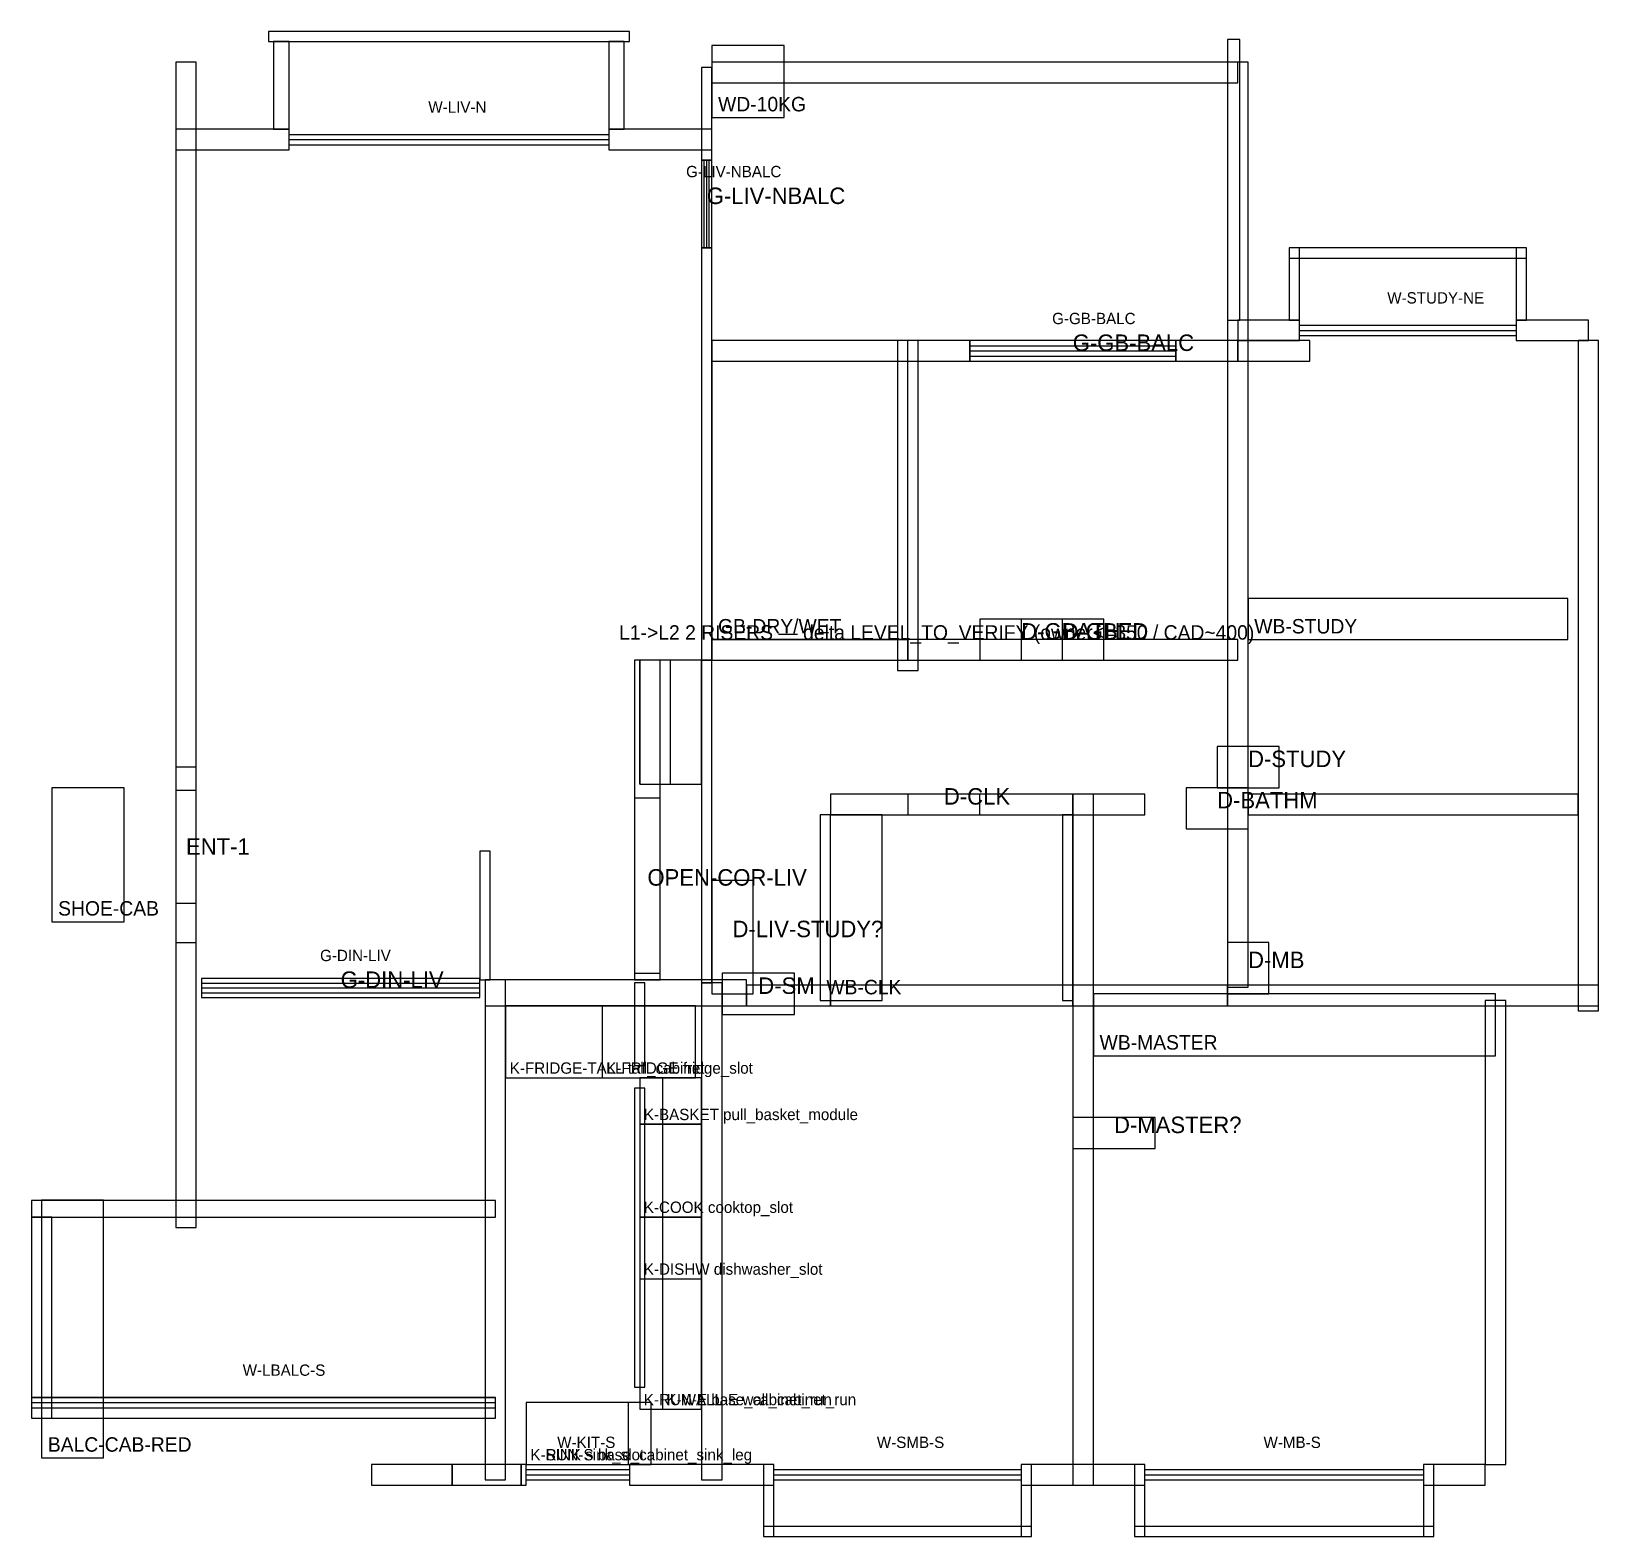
# Model space of a CAD drawing. Header units: millimetres. Extents: x 1300 to 16500, y -700 to 13900.
import ezdxf

# ---------------------------------------------------------------- set-up
doc = ezdxf.new("R2010")
doc.units = ezdxf.units.MM
for name, color, linetype in [('A-ACCESS-STAIR', 3, 'Continuous'), ('A-CAB-EXST-KEEP', 40, 'Continuous'), ('A-DOOR-EXST-KEEP', 3, 'Continuous'), ('A-FURN-EXST-KEEP', 30, 'Continuous'), ('A-GLAZ-EXST-KEEP', 6, 'Continuous'), ('A-LEVEL', 140, 'Continuous'), ('A-NOTE', 7, 'Continuous'), ('A-PARP-EXST', 8, 'Continuous'), ('A-QC', 1, 'Continuous'), ('A-WALL-EXST-KEEP', 7, 'Continuous'), ('A-WALL-EXST-REMOVE', 8, 'Continuous'), ('A-WALL-OWNER-NOOPEN', 1, 'Continuous'), ('A-WIND-EXST-KEEP', 4, 'Continuous')]:
    doc.layers.add(name, color=color, linetype=linetype)

msp = doc.modelspace()

# ---------------------------------------------------------------- linework, layer by layer
at = {"layer": 'A-ACCESS-STAIR'}
for p, q in [((7200, 6600), (7200, 7800)), ((7500, 6600), (7500, 7800)), ((7800, 6600), (7800, 7800))]:
    msp.add_line(p, q, dxfattribs=at)
msp.add_lwpolyline([(7200, 6600), (7800, 6600), (7800, 7800), (7200, 7800)], close=True, dxfattribs=at)
at = {"layer": 'A-CAB-EXST-KEEP'}
for points in [[(5900, 3750), (7740, 3750), (7740, 4450), (5900, 4450)], [(6835, 3750), (7740, 3750), (7740, 4450), (6835, 4450)], [(7200, 535), (7800, 535), (7800, 3750), (7200, 3750)], [(7200, 3300), (7800, 3300), (7800, 3750), (7200, 3750)], [(7420, 535), (7800, 535), (7800, 3750), (7420, 3750)], [(7200, 2400), (7800, 2400), (7800, 3300), (7200, 3300)], [(7200, 1800), (7800, 1800), (7800, 2400), (7200, 2400)], [(6100, 0), (7310, 0), (7310, 600), (6100, 600)], [(6100, 0), (7090, 0), (7090, 600), (6100, 600)]]:
    msp.add_lwpolyline(points, close=True, dxfattribs=at)
at = {"layer": 'A-DOOR-EXST-KEEP'}
for points in [[(10500, 7800), (11300, 7800), (11300, 8200), (10500, 8200)], [(10900, 7800), (11700, 7800), (11700, 8200), (10900, 8200)], [(12800, 6564), (13400, 6564), (13400, 6964), (12800, 6964)], [(2700, 5064), (2900, 5064), (2900, 6764), (2700, 6764)], [(12500, 6164), (13100, 6164), (13100, 6564), (12500, 6564)], [(9800, 6300), (10500, 6300), (10500, 6500), (9800, 6500)], [(7900, 4564), (8300, 4564), (8300, 5664), (7900, 5664)], [(12900, 4564), (13300, 4564), (13300, 5064), (12900, 5064)], [(8000, 4364), (8700, 4364), (8700, 4764), (8000, 4764)], [(11400, 3064), (12200, 3064), (12200, 3364), (11400, 3364)]]:
    msp.add_lwpolyline(points, close=True, dxfattribs=at)
at = {"layer": 'A-FURN-EXST-KEEP'}
for points in [[(7900, 13064), (8600, 13064), (8600, 13764), (7900, 13764)], [(7900, 8000), (9800, 8000), (9800, 10900), (7900, 10900)], [(13100, 8000), (16200, 8000), (16200, 8400), (13100, 8400)], [(1500, 5264), (2200, 5264), (2200, 6564), (1500, 6564)], [(8950, 4500), (9550, 4500), (9550, 6300), (8950, 6300)], [(11600, 3964), (15500, 3964), (15500, 4564), (11600, 4564)], [(1400, 64), (2000, 64), (2000, 2564), (1400, 2564)]]:
    msp.add_lwpolyline(points, close=True, dxfattribs=at)
at = {"layer": 'A-GLAZ-EXST-KEEP'}
for points in [[(7800, 11800), (7900, 11800), (7900, 12650), (7800, 12650)], [(10400, 10700), (12400, 10700), (12400, 10900), (10400, 10900)], [(2950, 4530), (5650, 4530), (5650, 4715), (2950, 4715)]]:
    msp.add_lwpolyline(points, close=True, dxfattribs=at)
at = {"layer": 'A-NOTE'}
msp.add_lwpolyline([(7150, 4764), (7400, 4764), (7400, 6464), (7150, 6464)], close=True, dxfattribs=at)
at = {"layer": 'A-PARP-EXST'}
for points in [[(12900, 11100), (13020, 11100), (13020, 13820), (12900, 13820)], [(7900, 13400), (13000, 13400), (13000, 13600), (7900, 13600)], [(1300, 450), (1500, 450), (1500, 2400), (1300, 2400)], [(1300, 450), (5800, 450), (5800, 650), (1300, 650)]]:
    msp.add_lwpolyline(points, close=True, dxfattribs=at)
at = {"layer": 'A-QC'}
msp.add_lwpolyline([(9050, 4450), (11400, 4450), (11400, 4650), (9050, 4650)], close=True, dxfattribs=at)
at = {"layer": 'A-WALL-EXST-KEEP'}
for points in [[(7800, 12650), (7900, 12650), (7900, 13550), (7800, 13550)], [(7800, 7800), (7900, 7800), (7900, 11800), (7800, 11800)], [(7900, 10700), (10400, 10700), (10400, 10900), (7900, 10900)], [(9700, 7700), (9900, 7700), (9900, 10900), (9700, 10900)], [(12400, 10700), (13000, 10700), (13000, 10900), (12400, 10900)], [(13000, 10700), (13700, 10700), (13700, 10900), (13000, 10900)], [(7900, 7800), (9800, 7800), (9800, 8000), (7900, 8000)], [(11400, -200), (11600, -200), (11600, 6500), (11400, 6500)], [(11400, 6300), (12100, 6300), (12100, 6500), (11400, 6500)], [(5700, 4450), (8236, 4450), (8236, 4700), (5700, 4700)], [(7800, -150), (8000, -150), (8000, 4670), (7800, 4670)], [(8236, 4450), (9050, 4450), (9050, 4650), (8236, 4650)]]:
    msp.add_lwpolyline(points, close=True, dxfattribs=at)
at = {"layer": 'A-WALL-EXST-REMOVE'}
for points in [[(7150, 4700), (7400, 4700), (7400, 7800), (7150, 7800)], [(7800, 4670), (7900, 4670), (7900, 7800), (7800, 7800)], [(5650, 4700), (5750, 4700), (5750, 5950), (5650, 5950)], [(5700, -150), (5900, -150), (5900, 4700), (5700, 4700)], [(7150, 3870), (7250, 3870), (7250, 4670), (7150, 4670)], [(11400, 4450), (12900, 4450), (12900, 4650), (11400, 4650)], [(7150, 750), (7250, 750), (7250, 3650), (7150, 3650)], [(1300, 2400), (5800, 2400), (5800, 2560), (1300, 2560)]]:
    msp.add_lwpolyline(points, close=True, dxfattribs=at)
at = {"layer": 'A-WALL-OWNER-NOOPEN'}
for points in [[(3650, 12950), (3800, 12950), (3800, 13800), (3650, 13800)], [(6900, 12950), (7050, 12950), (7050, 13800), (6900, 13800)], [(2700, 6540), (2900, 6540), (2900, 13600), (2700, 13600)], [(12900, 4630), (13100, 4630), (13100, 13600), (12900, 13600)], [(2700, 12750), (3800, 12750), (3800, 12950), (2700, 12950)], [(6900, 12750), (7900, 12750), (7900, 12950), (6900, 12950)], [(13000, 10900), (13600, 10900), (13600, 11100), (13000, 11100)], [(15700, 10900), (16400, 10900), (16400, 11100), (15700, 11100)], [(16300, 4400), (16500, 4400), (16500, 10900), (16300, 10900)], [(9800, 7800), (13000, 7800), (13000, 8000), (9800, 8000)], [(9050, 6300), (11400, 6300), (11400, 6500), (9050, 6500)], [(13100, 6300), (16300, 6300), (16300, 6500), (13100, 6500)], [(8950, 4500), (9050, 4500), (9050, 6300), (8950, 6300)], [(11300, 4500), (11400, 4500), (11400, 6300), (11300, 6300)], [(2700, 2300), (2900, 2300), (2900, 5440), (2700, 5440)], [(12900, 4450), (16500, 4450), (16500, 4650), (12900, 4650)], [(15400, 0), (15600, 0), (15600, 4500), (15400, 4500)], [(4600, -200), (5380, -200), (5380, 0), (4600, 0)], [(5380, -200), (6050, -200), (6050, 0), (5380, 0)], [(6050, -200), (6100, -200), (6100, 0), (6050, 0)], [(7100, -200), (8500, -200), (8500, 0), (7100, 0)], [(10900, -200), (12100, -200), (12100, 0), (10900, 0)], [(14800, -200), (15400, -200), (15400, 0), (14800, 0)]]:
    msp.add_lwpolyline(points, close=True, dxfattribs=at)
at = {"layer": 'A-WIND-EXST-KEEP'}
for p, q in [((3800, 12900), (6900, 12900)), ((3800, 12850), (6900, 12850)), ((3800, 12800), (6900, 12800)), ((7825, 11800), (7825, 12650)), ((7850, 11800), (7850, 12650)), ((7875, 11800), (7875, 12650)), ((13600, 11050), (15700, 11050)), ((13600, 11000), (15700, 11000)), ((13600, 10950), (15700, 10950)), ((10400, 10850), (12400, 10850)), ((10400, 10800), (12400, 10800)), ((10400, 10750), (12400, 10750)), ((2950, 4669), (5650, 4669)), ((2950, 4622), (5650, 4622)), ((2950, 4576), (5650, 4576)), ((1300, 650), (5800, 650)), ((1300, 600), (5800, 600)), ((1300, 550), (5800, 550)), ((6100, -50), (7100, -50)), ((6100, -100), (7100, -100)), ((6100, -150), (7100, -150)), ((8500, -50), (10900, -50)), ((8500, -100), (10900, -100)), ((8500, -150), (10900, -150)), ((12100, -50), (14800, -50)), ((12100, -100), (14800, -100)), ((12100, -150), (14800, -150))]:
    msp.add_line(p, q, dxfattribs=at)
for points in [[(3600, 13800), (7100, 13800), (7100, 13900), (3600, 13900)], [(3650, 12950), (3800, 12950), (3800, 13800), (3650, 13800)], [(6900, 12950), (7050, 12950), (7050, 13800), (6900, 13800)], [(13500, 11100), (13600, 11100), (13600, 11800), (13500, 11800)], [(13500, 11700), (15800, 11700), (15800, 11800), (13500, 11800)], [(15700, 11100), (15800, 11100), (15800, 11800), (15700, 11800)], [(8400, -700), (8500, -700), (8500, 0), (8400, 0)], [(10900, -700), (11000, -700), (11000, 0), (10900, 0)], [(12000, -700), (12100, -700), (12100, 0), (12000, 0)], [(14800, -700), (14900, -700), (14900, 0), (14800, 0)], [(8400, -700), (11000, -700), (11000, -600), (8400, -600)], [(12000, -700), (14900, -700), (14900, -600), (12000, -600)]]:
    msp.add_lwpolyline(points, close=True, dxfattribs=at)

# ---------------------------------------------------------------- texts
at = {"layer": 'A-LEVEL'}
msp.add_text('L1->L2 2 RISERS — delta LEVEL_TO_VERIFY (owner<=350 / CAD~400)', height=140, dxfattribs=at).set_placement((7000, 8000))
at = {"layer": 'A-NOTE'}
for s, height, p in [('WD-10KG', 140, (7960, 13124)), ('W-LIV-N', 110, (5150, 13110)), ('G-LIV-NBALC', 110, (7650, 12485)), ('G-LIV-NBALC', 160, (7850, 12225)), ('W-STUDY-NE', 110, (14450, 11260)), ('G-GB-BALC', 110, (11200, 11060)), ('G-GB-BALC', 160, (11400, 10800)), ('GB-DRY/WET', 140, (7960, 8060)), ('D-GBATH', 160, (10900, 8000)), ('D-GBED', 160, (11300, 8000)), ('WB-STUDY', 140, (13160, 8060)), ('D-STUDY', 160, (13100, 6764)), ('D-CLK', 160, (10150, 6400)), ('D-BATHM', 160, (12800, 6364)), ('ENT-1', 160, (2800, 5914)), ('OPEN-COR-LIV', 160, (7275, 5614)), ('SHOE-CAB', 140, (1560, 5324)), ('D-LIV-STUDY?', 160, (8100, 5114)), ('G-DIN-LIV', 110, (4100, 4882)), ('D-MB', 160, (13100, 4814)), ('G-DIN-LIV', 160, (4300, 4622)), ('D-SM', 160, (8350, 4564)), ('WB-CLK', 140, (9010, 4560)), ('WB-MASTER', 140, (11660, 4024)), ('K-FRIDGE-TALL tall_cabinet', 110, (5940, 3790)), ('K-FRIDGE fridge_slot', 110, (6875, 3790)), ('K-BASKET pull_basket_module', 110, (7240, 3340)), ('D-MASTER?', 160, (11800, 3214)), ('K-COOK cooktop_slot', 110, (7240, 2440)), ('K-DISHW dishwasher_slot', 110, (7240, 1840)), ('W-LBALC-S', 110, (3350, 860)), ('K-RUN-E base_cabinet_run', 110, (7240, 575)), ('K-WALL-E wall_cabinet_run', 110, (7460, 575)), ('BALC-CAB-RED', 140, (1460, 124)), ('K-RUN-S base_cabinet_sink_leg', 110, (6140, 40)), ('K-SINK sink_slot', 110, (6140, 40)), ('W-KIT-S', 110, (6400, 160)), ('W-SMB-S', 110, (9500, 160)), ('W-MB-S', 110, (13250, 160))]:
    msp.add_text(s, height=height, dxfattribs=at).set_placement(p)

doc.saveas('drawing.dxf')
